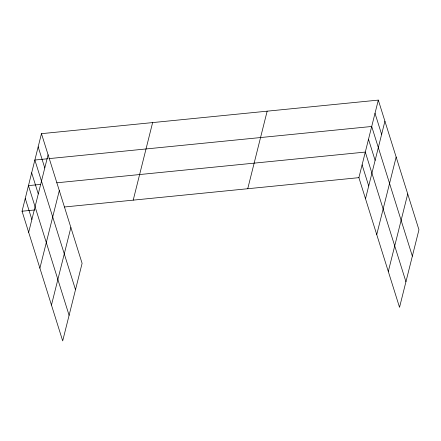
<?xml version="1.0" encoding="UTF-8"?>
<svg xmlns="http://www.w3.org/2000/svg" width="441" height="441" viewBox="0 0 441 441"><rect width="100%" height="100%" fill="white"/><g stroke="black" fill="none" stroke-linecap="round" stroke-linejoin="round"><path stroke-width="0.66" d="M41.465 133.662L82.103 263.343L62.688 340.899L22.05 211.217L41.465 133.662L378.312 100.101L418.95 229.783L399.535 307.338L358.897 177.657L378.312 100.101M28.665 232.324L48.08 154.769M39.894 268.15L59.309 190.595M51.459 305.067L70.874 227.512M133.21 200.142L152.625 122.587M247.737 188.731L267.152 111.176M365.512 198.764L384.927 121.209M376.741 234.595L396.156 157.04M388.306 271.507L407.721 193.952M47.661 158.754L34.861 160.033L75.505 289.709M49.012 158.622L371.708 126.473L412.352 256.149M40.583 184.415L28.456 185.622L69.094 315.304M56.751 182.806L365.302 152.068L405.94 281.744M22.05 211.217L34.85 209.944M64.491 206.989L358.897 177.657M375.01 113.287L381.625 134.395M368.505 139.268L375.12 160.375M362.1 164.862L368.715 185.97M38.163 146.847L44.778 167.955M31.658 172.828L38.273 193.935M25.253 198.422L31.868 219.524"/></g></svg>
